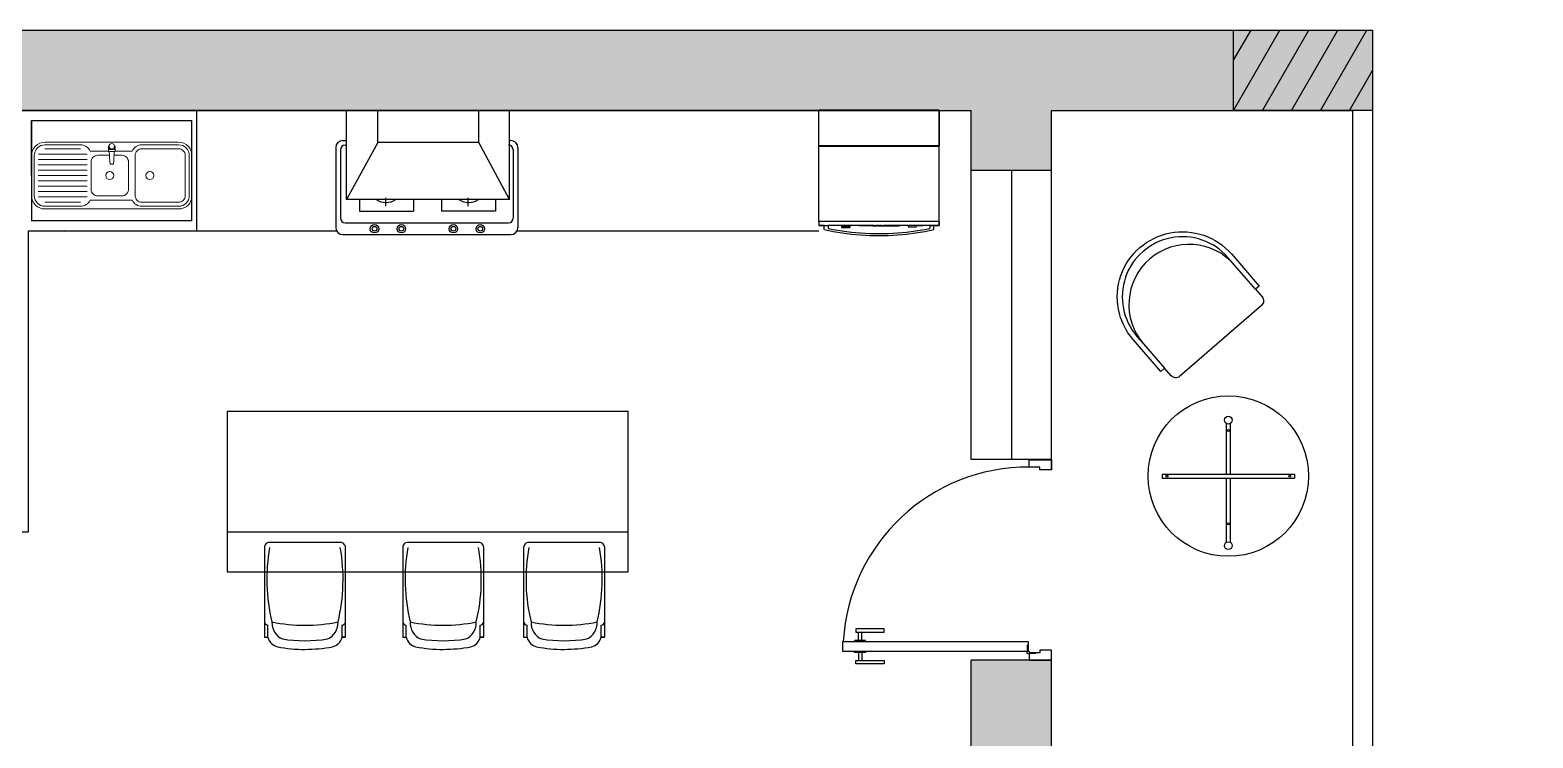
# Model space of a CAD drawing. Header units: inches. Extents: x -59797 to 874375, y -412711 to 5867.
# Drawn here: x 425729 to 433222, y -145421 to -141893 of the extents above; entities that cross this region are included whole.
import ezdxf

# ---------------------------------------------------------------- set-up
doc = ezdxf.new("R2010")
doc.units = ezdxf.units.IN
doc.header["$MEASUREMENT"] = 0
doc.layers.add('Edges', color=7, linetype='Continuous')
doc.layers.add('freecads.com', color=7, linetype='Continuous')

# ---------------------------------------------------------------- blocks, each defined once
blk = doc.blocks.new('table r 343')
at = {"color": 0}
for p, q in [((-10, 10), (-10, 262.1)), ((10, 10), (10, 262.1)), ((-330.3, 10), (330.3, 10)), ((-330.3, 10), (-330.3, -10)), ((330.3, 10), (330.3, -10)), ((-330.3, -10), (330.3, -10)), ((-10, -330.3), (-10, -10)), ((10, -330.3), (10, -10))]:
    blk.add_line(p, q, dxfattribs=at)
for centre, radius in [((0, 0), 400), ((0, 278.7), 19.4), ((0, 226.8), 5), ((-306.1, 0), 5), ((306.1, 0), 5), ((0, -238.1), 5), ((0, -346.9), 19.4)]:
    blk.add_circle(centre, radius, dxfattribs=at)
blk = doc.blocks.new('bar chair')
at = {"color": 0}
blk.add_line((128054.3, -19728.6), (128054.3, -19668.4), dxfattribs=at)
blk.add_lwpolyline([(128037.1, -19281.5), (128037.1, -19728.6), (128054.3, -19728.6), (128054.3, -19728.6, 0.268172), (128101.8, -19776.3, 0.092665), (128376.5, -19775.8, 0.274698), (128424, -19728.6), (128424, -19728.6), (128441.2, -19728.6), (128441.2, -19281.5, 0.414214), (128415.4, -19255.7), (128062.9, -19255.7, 0.414214), (128037.1, -19281.5, 7.595754)], format="xyb", dxfattribs=at)
blk.add_lwpolyline([(128441.2, -19728.6), (128424, -19728.6), (128424, -19668.4)], dxfattribs=at)
for centre, radius, start, end in [((128960.6, -19439.2), 911.5, 170.0389, 193.51788), ((127517.6, -19439.2), 911.5, 346.48212, 9.9611), ((128056.3, -19648.8), 19.7, 193.16638, 264.16507), ((128162.6, -19656.4), 88.3, 177.33072, 245.84755), ((128239.1, -18820.3), 848.1, 258.80003, 281.19997), ((128315.6, -19656.4), 88.3, 294.15245, 2.66928), ((128422, -19648.8), 19.7, 275.83493, 346.83362), ((128237.7, -19041.3), 704.5, 260.91226, 279.31897)]:
    blk.add_arc(centre, radius, start, end, dxfattribs=at)
blk = doc.blocks.new('bar stool')
at = {"color": 7}
blk.add_blockref('bar chair', (0, 0), dxfattribs=at)
blk = doc.blocks.new('Samsung Flex Duo Oven pl')
at = {"layer": 'Edges'}
for p, q in [((0.2975, 0.31), (-0.2975, 0.31)), ((-0.2975, 0.135), (-0.2975, 0.31)), ((0.2975, 0.31), (0.2975, 0.135)), ((0.2975, 0.135), (-0.2975, 0.135)), ((-0.2975, 0.131), (-0.2975, 0.135)), ((0.2975, 0.131), (-0.2975, 0.131)), ((-0.2975, -0.24), (-0.2975, 0.131)), ((0.2975, 0.131), (0.2975, 0.135)), ((0.2975, -0.24), (0.2975, 0.131)), ((-0.2975, -0.24), (-0.2975, -0.26)), ((0.2975, -0.24), (-0.2975, -0.24)), ((-0.2975, -0.2601), (-0.2975, -0.26)), ((-0.2715, -0.26), (-0.2975, -0.26)), ((-0.2975, -0.2601), (-0.2715, -0.2601)), ((-0.2715, -0.2601), (-0.2715, -0.26)), ((-0.2715, -0.26), (-0.2515, -0.26)), ((-0.2715, -0.28), (-0.2715, -0.2601)), ((-0.2715, -0.2601), (-0.2515, -0.2601)), ((-0.2715, -0.28), (-0.2268, -0.2891)), ((-0.2515, -0.26), (-0.2515, -0.2601)), ((-0.2175, -0.26), (-0.2515, -0.26)), ((-0.2175, -0.2601), (-0.2515, -0.2601)), ((-0.2515, -0.2601), (-0.2515, -0.2741)), ((-0.2515, -0.2741), (-0.2268, -0.2791)), ((-0.2268, -0.2791), (-0.1818, -0.2866)), ((-0.2268, -0.2891), (-0.1818, -0.2966)), ((-0.2175, -0.2601), (-0.2175, -0.26)), ((-0.0981, -0.26), (-0.2175, -0.26)), ((-0.093, -0.2601), (-0.2175, -0.2601)), ((-0.1847, -0.264), (-0.1847, -0.27)), ((-0.1847, -0.264), (-0.1447, -0.264)), ((-0.1847, -0.27), (-0.1447, -0.27)), ((-0.1818, -0.2866), (-0.1366, -0.2925)), ((-0.1818, -0.2966), (-0.1366, -0.3025)), ((-0.1447, -0.264), (-0.1447, -0.27)), ((-0.1366, -0.2925), (-0.0912, -0.2967)), ((-0.0981, -0.26), (-0.093, -0.2601)), ((-0.0307, -0.26), (-0.0981, -0.26)), ((-0.0307, -0.2601), (-0.093, -0.2601)), ((-0.093, -0.2601), (-0.0307, -0.2614)), ((-0.0912, -0.2967), (-0.0456, -0.2992)), ((-0.0307, -0.26), (-0.0306, -0.26)), ((-0.0307, -0.2601), (-0.0307, -0.26)), ((-0.0307, -0.2614), (-0.0307, -0.2601)), ((-0.0307, -0.2601), (-0.0306, -0.2601)), ((-0.0307, -0.2619), (-0.0307, -0.2614)), ((-0.0307, -0.2614), (-0.0306, -0.2614)), ((-0.0306, -0.2619), (-0.0307, -0.2619)), ((-0.0306, -0.26), (-0.0306, -0.26)), ((-0.0306, -0.26), (-0.0305, -0.26)), ((-0.0306, -0.2601), (-0.0306, -0.26)), ((-0.0306, -0.2601), (-0.0306, -0.26)), ((-0.0305, -0.2601), (-0.0306, -0.2601)), ((-0.0306, -0.2614), (-0.0306, -0.2601)), ((-0.0306, -0.2619), (-0.0306, -0.2614)), ((-0.0306, -0.2619), (-0.0306, -0.2614)), ((-0.0306, -0.2614), (-0.0305, -0.2614)), ((-0.0305, -0.2619), (-0.0306, -0.2619)), ((-0.0306, -0.2619), (-0.0306, -0.2619)), ((-0.0305, -0.26), (-0.0304, -0.26)), ((-0.0305, -0.2601), (-0.0305, -0.26)), ((-0.0304, -0.2601), (-0.0305, -0.2601)), ((-0.0305, -0.2614), (-0.0305, -0.2601)), ((-0.0305, -0.2619), (-0.0305, -0.2614)), ((-0.0305, -0.2614), (-0.0304, -0.2614)), ((-0.0304, -0.2619), (-0.0305, -0.2619)), ((-0.0304, -0.26), (-0.0302, -0.26)), ((-0.0304, -0.2601), (-0.0304, -0.26)), ((-0.0304, -0.2614), (-0.0304, -0.2601)), ((-0.0304, -0.2601), (-0.0302, -0.2601)), ((-0.0304, -0.2619), (-0.0304, -0.2614)), ((-0.0304, -0.2614), (-0.0302, -0.2614)), ((-0.0304, -0.2619), (-0.0302, -0.2619)), ((-0.0302, -0.26), (-0.0301, -0.26)), ((-0.0302, -0.2601), (-0.0302, -0.26)), ((-0.0301, -0.2601), (-0.0302, -0.2601)), ((-0.0302, -0.2614), (-0.0302, -0.2601)), ((-0.0302, -0.2619), (-0.0302, -0.2614)), ((-0.0302, -0.2614), (-0.0301, -0.2614)), ((-0.0301, -0.2619), (-0.0302, -0.2619)), ((-0.0301, -0.26), (-0.0299, -0.26)), ((-0.0301, -0.2601), (-0.0301, -0.26)), ((-0.0301, -0.2614), (-0.0301, -0.2601)), ((-0.0301, -0.2601), (-0.0299, -0.2601)), ((-0.0301, -0.2619), (-0.0301, -0.2614)), ((-0.0301, -0.2614), (-0.0299, -0.2614)), ((-0.0301, -0.2619), (-0.0299, -0.2619)), ((-0.0299, -0.26), (-0.0297, -0.26)), ((-0.0299, -0.2601), (-0.0299, -0.26)), ((-0.0299, -0.2614), (-0.0299, -0.2601)), ((-0.0299, -0.2601), (-0.0297, -0.2601)), ((-0.0299, -0.2619), (-0.0299, -0.2614)), ((-0.0299, -0.2614), (-0.0297, -0.2614)), ((-0.0299, -0.2619), (-0.0297, -0.2619)), ((-0.0297, -0.26), (-0.0294, -0.26)), ((-0.0297, -0.2601), (-0.0297, -0.26)), ((-0.0297, -0.2614), (-0.0297, -0.2601)), ((-0.0297, -0.2601), (-0.0294, -0.2601)), ((-0.0297, -0.2619), (-0.0297, -0.2614)), ((-0.0297, -0.2614), (-0.0294, -0.2614)), ((-0.0297, -0.2619), (-0.0294, -0.2619)), ((-0.0294, -0.26), (-0.0292, -0.26)), ((-0.0294, -0.2601), (-0.0294, -0.26)), ((-0.0294, -0.2614), (-0.0294, -0.2601)), ((-0.0294, -0.2601), (-0.0292, -0.2601)), ((-0.0294, -0.2619), (-0.0294, -0.2614)), ((-0.0294, -0.2614), (-0.0292, -0.2614)), ((-0.0294, -0.2619), (-0.0292, -0.2619)), ((-0.0292, -0.26), (-0.0291, -0.26)), ((-0.0292, -0.2601), (-0.0292, -0.26)), ((-0.0291, -0.2601), (-0.0292, -0.2601)), ((-0.0292, -0.2614), (-0.0292, -0.2601)), ((-0.0292, -0.2619), (-0.0292, -0.2614)), ((-0.0292, -0.2614), (-0.0291, -0.2614)), ((-0.0291, -0.2619), (-0.0292, -0.2619)), ((-0.0291, -0.26), (-0.0289, -0.26)), ((-0.0291, -0.2601), (-0.0291, -0.26)), ((-0.0289, -0.2601), (-0.0291, -0.2601)), ((-0.0291, -0.2614), (-0.0291, -0.2601)), ((-0.0291, -0.2619), (-0.0291, -0.2614)), ((-0.0291, -0.2614), (-0.0289, -0.2614)), ((-0.0289, -0.2619), (-0.0291, -0.2619)), ((-0.0289, -0.26), (-0.0286, -0.26)), ((-0.0289, -0.2601), (-0.0289, -0.26)), ((-0.0289, -0.2614), (-0.0289, -0.2601)), ((-0.0289, -0.2601), (-0.0286, -0.2601)), ((-0.0289, -0.2619), (-0.0289, -0.2614)), ((-0.0289, -0.2614), (-0.0286, -0.2614)), ((-0.0289, -0.2619), (-0.0286, -0.2619)), ((-0.0286, -0.26), (-0.0283, -0.26)), ((-0.0286, -0.2601), (-0.0286, -0.26)), ((-0.0286, -0.2614), (-0.0286, -0.2601)), ((-0.0286, -0.2601), (-0.0283, -0.2601)), ((-0.0286, -0.2619), (-0.0286, -0.2614)), ((-0.0286, -0.2614), (-0.0283, -0.2614)), ((-0.0286, -0.2619), (-0.0283, -0.2619)), ((-0.0283, -0.2601), (-0.0283, -0.26)), ((-0.0249, -0.26), (-0.0283, -0.26)), ((-0.0283, -0.2614), (-0.0283, -0.2601)), ((-0.0283, -0.2601), (-0.0249, -0.2601)), ((-0.0283, -0.2619), (-0.0283, -0.2614)), ((-0.0283, -0.2614), (-0.0249, -0.2615)), ((-0.0283, -0.2619), (-0.0249, -0.2619)), ((-0.0249, -0.2601), (-0.0249, -0.26)), ((-0.0245, -0.26), (-0.0249, -0.26)), ((-0.0249, -0.2615), (-0.0249, -0.2601)), ((-0.0245, -0.2601), (-0.0249, -0.2601)), ((-0.0249, -0.2619), (-0.0249, -0.2615)), ((-0.0249, -0.2615), (-0.0245, -0.2615)), ((-0.0249, -0.2619), (-0.0245, -0.2619)), ((-0.0245, -0.2601), (-0.0245, -0.26)), ((-0.0243, -0.26), (-0.0245, -0.26)), ((-0.0245, -0.2615), (-0.0245, -0.2601)), ((-0.0245, -0.2601), (-0.0243, -0.2601)), ((-0.0245, -0.2619), (-0.0245, -0.2615)), ((-0.0245, -0.2615), (-0.0243, -0.2615)), ((-0.0243, -0.2619), (-0.0245, -0.2619)), ((-0.0243, -0.2601), (-0.0243, -0.26)), ((-0.0229, -0.26), (-0.0243, -0.26)), ((-0.0243, -0.2615), (-0.0243, -0.2601)), ((-0.0229, -0.2601), (-0.0243, -0.2601)), ((-0.0243, -0.2619), (-0.0243, -0.2615)), ((-0.0243, -0.2615), (-0.0229, -0.2615)), ((-0.0229, -0.26), (-0.0213, -0.26)), ((-0.0229, -0.2601), (-0.0229, -0.26)), ((-0.0229, -0.2615), (-0.0229, -0.2601)), ((-0.0229, -0.2601), (-0.0213, -0.2601)), ((-0.0229, -0.2619), (-0.0229, -0.2615)), ((-0.0229, -0.2615), (-0.0213, -0.2616)), ((-0.0229, -0.2619), (-0.0213, -0.2619)), ((-0.0213, -0.26), (-0.0174, -0.26)), ((-0.0213, -0.2601), (-0.0213, -0.26)), ((-0.0213, -0.2616), (-0.0213, -0.2601)), ((-0.0213, -0.2601), (-0.0174, -0.2601)), ((-0.0213, -0.2619), (-0.0213, -0.2616)), ((-0.0213, -0.2616), (-0.0174, -0.2616)), ((-0.0213, -0.2619), (-0.0174, -0.2619)), ((-0.0174, -0.26), (-0.0158, -0.26)), ((-0.0174, -0.2601), (-0.0174, -0.26)), ((-0.0174, -0.2616), (-0.0174, -0.2601)), ((-0.0174, -0.2601), (-0.0158, -0.2601)), ((-0.0174, -0.2619), (-0.0174, -0.2616)), ((-0.0174, -0.2616), (-0.0158, -0.2617)), ((-0.0174, -0.2619), (-0.0158, -0.2619)), ((-0.0158, -0.2601), (-0.0158, -0.26)), ((-0.014, -0.26), (-0.0158, -0.26)), ((-0.014, -0.2601), (-0.0158, -0.2601)), ((-0.0158, -0.2617), (-0.0158, -0.2601)), ((-0.0158, -0.2619), (-0.0158, -0.2617)), ((-0.0158, -0.2617), (-0.014, -0.2617)), ((-0.014, -0.26), (-0.0139, -0.26)), ((-0.014, -0.2601), (-0.014, -0.26)), ((-0.014, -0.2617), (-0.014, -0.2601)), ((-0.014, -0.2601), (-0.0139, -0.2601)), ((-0.014, -0.2619), (-0.014, -0.2617)), ((-0.014, -0.2617), (-0.0139, -0.2617)), ((-0.014, -0.2619), (-0.0139, -0.2619)), ((-0.0139, -0.26), (-0.0102, -0.26)), ((-0.0139, -0.2601), (-0.0139, -0.26)), ((-0.0139, -0.2617), (-0.0139, -0.2601)), ((-0.0139, -0.2601), (-0.0102, -0.2601)), ((-0.0139, -0.2619), (-0.0139, -0.2617)), ((-0.0139, -0.2617), (-0.0102, -0.2618)), ((-0.0139, -0.2619), (-0.0102, -0.2619)), ((-0.0102, -0.2601), (-0.0102, -0.26)), ((-0.0091, -0.26), (-0.0102, -0.26)), ((-0.0102, -0.2618), (-0.0102, -0.2601)), ((-0.0102, -0.2601), (-0.0091, -0.2601)), ((-0.0102, -0.2619), (-0.0102, -0.2618)), ((-0.0102, -0.2618), (-0.0091, -0.2619)), ((-0.0091, -0.2619), (-0.0102, -0.2619)), ((-0.0091, -0.2601), (-0.0091, -0.26)), ((-0.0081, -0.26), (-0.0091, -0.26)), ((-0.0091, -0.2601), (-0.0081, -0.2601)), ((-0.0091, -0.2619), (-0.0091, -0.2601)), ((-0.0081, -0.2619), (-0.0091, -0.2619)), ((-0.0081, -0.2601), (-0.0081, -0.26)), ((-0.0045, -0.26), (-0.0081, -0.26)), ((-0.0081, -0.2601), (-0.0045, -0.2601)), ((-0.0081, -0.2619), (-0.0081, -0.2601)), ((-0.0045, -0.2619), (-0.0081, -0.2619)), ((-0.0045, -0.2601), (-0.0045, -0.26)), ((-0.0043, -0.26), (-0.0045, -0.26)), ((-0.0045, -0.2619), (-0.0045, -0.2601)), ((-0.0045, -0.2601), (-0.0043, -0.2601)), ((-0.0043, -0.2619), (-0.0045, -0.2619)), ((-0.0043, -0.2601), (-0.0043, -0.26)), ((-0.0022, -0.26), (-0.0043, -0.26)), ((-0.0022, -0.2601), (-0.0043, -0.2601)), ((-0.0043, -0.2619), (-0.0043, -0.2601)), ((-0.0043, -0.2619), (0.0994, -0.264)), ((-0.0022, -0.26), (-0.0021, -0.26)), ((-0.0022, -0.2601), (-0.0022, -0.26)), ((-0.0022, -0.2619), (-0.0022, -0.2601)), ((-0.0022, -0.2601), (-0.0021, -0.2601)), ((-0.0022, -0.2619), (-0.0021, -0.2619)), ((-0.0021, -0.26), (-0.0021, -0.26)), ((-0.0021, -0.26), (-0.002, -0.26)), ((-0.0021, -0.2601), (-0.0021, -0.26)), ((-0.0021, -0.2601), (-0.0021, -0.26)), ((-0.0021, -0.2619), (-0.0021, -0.2601)), ((-0.0021, -0.2619), (-0.0021, -0.2601)), ((-0.0021, -0.2601), (-0.002, -0.2601)), ((-0.0021, -0.2619), (-0.002, -0.2619)), ((-0.0021, -0.2619), (-0.0021, -0.2619)), ((-0.002, -0.26), (-0.0019, -0.26)), ((-0.002, -0.2601), (-0.002, -0.26)), ((-0.002, -0.2619), (-0.002, -0.2601)), ((-0.002, -0.2601), (-0.0019, -0.2601)), ((-0.002, -0.2619), (-0.0019, -0.2619)), ((-0.0019, -0.26), (-0.0017, -0.26)), ((-0.0019, -0.2601), (-0.0019, -0.26)), ((-0.0019, -0.2619), (-0.0019, -0.2601)), ((-0.0019, -0.2601), (-0.0017, -0.2601)), ((-0.0019, -0.2619), (-0.0017, -0.2619)), ((-0.0017, -0.26), (-0.0016, -0.26)), ((-0.0017, -0.2601), (-0.0017, -0.26)), ((-0.0017, -0.2619), (-0.0017, -0.2601)), ((-0.0017, -0.2601), (-0.0016, -0.2601)), ((-0.0016, -0.2619), (-0.0017, -0.2619)), ((-0.0016, -0.26), (-0.0014, -0.26)), ((-0.0016, -0.2601), (-0.0016, -0.26)), ((-0.0016, -0.2619), (-0.0016, -0.2601)), ((-0.0016, -0.2601), (-0.0014, -0.2601)), ((-0.0016, -0.2619), (-0.0014, -0.2619)), ((-0.0014, -0.26), (-0.0012, -0.26)), ((-0.0014, -0.2601), (-0.0014, -0.26)), ((-0.0014, -0.2619), (-0.0014, -0.2601)), ((-0.0014, -0.2601), (-0.0012, -0.2601)), ((-0.0014, -0.2619), (-0.0012, -0.2619)), ((-0.0012, -0.26), (-0.0009, -0.26)), ((-0.0012, -0.2601), (-0.0012, -0.26)), ((-0.0012, -0.2619), (-0.0012, -0.2601)), ((-0.0012, -0.2601), (-0.0009, -0.2601)), ((-0.0012, -0.2619), (-0.0009, -0.2619)), ((-0.0009, -0.26), (-0.0007, -0.26)), ((-0.0009, -0.2601), (-0.0009, -0.26)), ((-0.0009, -0.2619), (-0.0009, -0.2601)), ((-0.0009, -0.2601), (-0.0007, -0.2601)), ((-0.0009, -0.2619), (-0.0007, -0.2619)), ((-0.0007, -0.26), (-0.0004, -0.26)), ((-0.0007, -0.2601), (-0.0007, -0.26)), ((-0.0007, -0.2619), (-0.0007, -0.2601)), ((-0.0007, -0.2601), (-0.0004, -0.2601)), ((-0.0007, -0.2619), (-0.0004, -0.2619)), ((-0.0004, -0.26), (-0.0001, -0.26)), ((-0.0004, -0.2601), (-0.0004, -0.26)), ((-0.0004, -0.2619), (-0.0004, -0.2601)), ((-0.0004, -0.2601), (-0.0001, -0.2601)), ((-0.0004, -0.2619), (-0.0001, -0.2619)), ((-0.0001, -0.26), (0.0002, -0.26)), ((-0.0001, -0.2601), (-0.0001, -0.26)), ((-0.0001, -0.2619), (-0.0001, -0.2601)), ((-0.0001, -0.2601), (0.0002, -0.2601)), ((-0.0001, -0.2619), (0.0002, -0.2619)), ((0.0002, -0.2601), (0.0002, -0.26)), ((0.0002, -0.26), (0.0036, -0.26)), ((0.0002, -0.2619), (0.0002, -0.2601)), ((0.0002, -0.2601), (0.0036, -0.2601)), ((0.0002, -0.2619), (0.0036, -0.2619)), ((0.0036, -0.2601), (0.0036, -0.26)), ((0.004, -0.26), (0.0036, -0.26)), ((0.0036, -0.2619), (0.0036, -0.2601)), ((0.004, -0.2601), (0.0036, -0.2601)), ((0.004, -0.2619), (0.0036, -0.2619)), ((0.004, -0.2601), (0.004, -0.26)), ((0.0042, -0.26), (0.004, -0.26)), ((0.004, -0.2619), (0.004, -0.2601)), ((0.0042, -0.2601), (0.004, -0.2601)), ((0.0042, -0.2619), (0.004, -0.2619)), ((0.0042, -0.2601), (0.0042, -0.26)), ((0.0062, -0.26), (0.0042, -0.26)), ((0.0062, -0.2601), (0.0042, -0.2601)), ((0.0042, -0.2619), (0.0042, -0.2601)), ((0.0062, -0.26), (0.0083, -0.26)), ((0.0062, -0.2601), (0.0062, -0.26)), ((0.0062, -0.2619), (0.0062, -0.2601)), ((0.0062, -0.2601), (0.0083, -0.2601)), ((0.0062, -0.2619), (0.0083, -0.2619)), ((0.0083, -0.2601), (0.0083, -0.26)), ((0.0101, -0.26), (0.0083, -0.26)), ((0.0083, -0.2619), (0.0083, -0.2601)), ((0.0083, -0.2601), (0.0101, -0.2601)), ((0.0101, -0.2619), (0.0083, -0.2619)), ((0.0101, -0.26), (0.0122, -0.26)), ((0.0101, -0.2601), (0.0101, -0.26)), ((0.0101, -0.2619), (0.0101, -0.2601)), ((0.0101, -0.2601), (0.0122, -0.2601)), ((0.0101, -0.2619), (0.0122, -0.2619)), ((0.0122, -0.2601), (0.0122, -0.26)), ((0.0147, -0.26), (0.0122, -0.26)), ((0.0147, -0.2601), (0.0122, -0.2601)), ((0.0122, -0.2619), (0.0122, -0.2601)), ((0.0147, -0.26), (0.0179, -0.26)), ((0.0147, -0.2601), (0.0147, -0.26)), ((0.0147, -0.2619), (0.0147, -0.2601)), ((0.0147, -0.2601), (0.0179, -0.2601)), ((0.0147, -0.2619), (0.0179, -0.2619)), ((0.0179, -0.26), (0.0199, -0.26)), ((0.0179, -0.2601), (0.0179, -0.26)), ((0.0179, -0.2619), (0.0179, -0.2601)), ((0.0179, -0.2601), (0.0199, -0.2601)), ((0.0179, -0.2619), (0.0199, -0.2619)), ((0.0199, -0.26), (0.0221, -0.26)), ((0.0199, -0.2601), (0.0199, -0.26)), ((0.0199, -0.2619), (0.0199, -0.2601)), ((0.0199, -0.2601), (0.0221, -0.2601)), ((0.0199, -0.2619), (0.0221, -0.2619)), ((0.0221, -0.2601), (0.0221, -0.26)), ((0.0243, -0.26), (0.0221, -0.26)), ((0.0243, -0.2601), (0.0221, -0.2601)), ((0.0221, -0.2619), (0.0221, -0.2601)), ((0.0243, -0.2601), (0.0243, -0.26)), ((0.0243, -0.26), (0.0305, -0.26)), ((0.0243, -0.2619), (0.0243, -0.2601)), ((0.0305, -0.2601), (0.0243, -0.2601)), ((0.0243, -0.2619), (0.0305, -0.2619)), ((0.0305, -0.2601), (0.0305, -0.26)), ((0.1447, -0.26), (0.0305, -0.26)), ((0.1447, -0.2601), (0.0305, -0.2601)), ((0.0305, -0.2619), (0.0305, -0.2601)), ((0.0456, -0.2992), (0.0912, -0.2967)), ((0.0912, -0.2967), (0.1366, -0.2925)), ((0.1366, -0.2925), (0.1818, -0.2866)), ((0.1366, -0.3025), (0.1818, -0.2966)), ((0.1447, -0.26), (0.1447, -0.2601)), ((0.1846, -0.26), (0.1447, -0.26)), ((0.1447, -0.2601), (0.1447, -0.266)), ((0.1447, -0.266), (0.1846, -0.266)), ((0.1818, -0.2866), (0.2268, -0.2791)), ((0.1818, -0.2966), (0.2268, -0.2891)), ((0.1846, -0.26), (0.1846, -0.2601)), ((0.2175, -0.26), (0.1846, -0.26)), ((0.1846, -0.2601), (0.2175, -0.2601)), ((0.1846, -0.2601), (0.1846, -0.266)), ((0.2175, -0.2601), (0.2175, -0.26)), ((0.2515, -0.26), (0.2175, -0.26)), ((0.2515, -0.2601), (0.2175, -0.2601)), ((0.2268, -0.2791), (0.2515, -0.2741)), ((0.2268, -0.2891), (0.2715, -0.28)), ((0.2515, -0.26), (0.2515, -0.2601)), ((0.2715, -0.26), (0.2515, -0.26)), ((0.2515, -0.2601), (0.2515, -0.2741)), ((0.2515, -0.2601), (0.2715, -0.2601)), ((0.2715, -0.2601), (0.2715, -0.26)), ((0.2715, -0.26), (0.2975, -0.26)), ((0.2975, -0.2601), (0.2715, -0.2601)), ((0.2715, -0.28), (0.2715, -0.2601)), ((0.2975, -0.24), (0.2975, -0.26)), ((0.2975, -0.26), (0.2975, -0.2601)), ((-0.1366, -0.3025), (-0.0912, -0.3067)), ((-0.0912, -0.3067), (-0.0456, -0.3092)), ((-0.0456, -0.2992), (0, -0.3)), ((-0.0456, -0.3092), (0, -0.31)), ((0, -0.3), (0.0456, -0.2992)), ((0, -0.31), (0.0456, -0.3092)), ((0.0456, -0.3092), (0.0912, -0.3067)), ((0.0912, -0.3067), (0.1366, -0.3025))]:
    blk.add_line(p, q, dxfattribs=at)
blk = doc.blocks.new('SINK_KITCHEN1')
at = {"color": 8, "linetype": 'Continuous', "lineweight": 18}
for p, q in [((-54.9, -9), (-18.5, -9)), ((-50, -5), (-23.5, -5)), ((-55, -13), (-18.5, -13)), ((-55, -17), (-18.5, -17)), ((-55, -21), (-18.5, -21)), ((-55, -25), (-18.5, -25)), ((-55, -29), (-18.5, -29)), ((-55, -33), (-18.5, -33)), ((-55, -37), (-18.5, -37)), ((-54.9, -41), (-18.5, -41)), ((-50, -45), (-23.5, -45))]:
    blk.add_line(p, q, dxfattribs=at)
at = {"color": 7, "linetype": 'Continuous', "lineweight": 18}
blk.add_line((1.2, -16.5), (-1.2, -16.5), dxfattribs=at)
at = {"color": 7, "linetype": 'Continuous', "lineweight": 18, "flags": 128}
for points in [[(50, 0, -0.414214), (60, -10), (60, -40, -0.414214), (50, -50), (-50, -50, -0.414214), (-60, -40), (-60, -10, -0.414214), (-50, 0)], [(50, -5, -0.414214), (55, -10), (55, -40, -0.414214), (50, -45), (22.5, -45, -0.414214), (17.5, -40), (17.5, -10, -0.414214), (22.5, -5)]]:
    blk.add_lwpolyline(points, format="xyb", close=True, dxfattribs=at)
at = {"color": 8, "linetype": 'Continuous', "lineweight": 18, "flags": 128}
blk.add_lwpolyline([(2.5, -6.8), (15.2, -6.8, -0.296358), (22.5, -2), (50, -2, -0.414214), (58, -10), (58, -40, -0.414214), (50, -48), (22.5, -48, -0.296358), (15.2, -43.3), (-16.2, -43.3, -0.296358), (-23.5, -48), (-50, -48, -0.414214), (-58, -40), (-58, -10, -0.414214), (-50, -2), (-23.5, -2, -0.296358), (-16.2, -6.8), (-2.5, -6.8)], format="xyb", dxfattribs=at)
at = {"color": 7, "linetype": 'Continuous', "lineweight": 18, "flags": 128}
for points in [[(1.8, -9.8), (7.5, -9.8, -0.414214), (12.5, -14.8), (12.5, -35.2, -0.414214), (7.5, -40.2), (-10.5, -40.2, -0.414214), (-15.5, -35.2), (-15.5, -14.8, -0.414214), (-10.5, -9.8), (-1.8, -9.8)], [(1.2, -16.5, 0.016708), (1.9, -7, 0.016708)]]:
    blk.add_lwpolyline(points, format="xyb", dxfattribs=at)
at = {"color": 7, "linetype": 'Continuous', "lineweight": 18}
blk.add_lwpolyline([(-2, -3), (-2, -5.5), (2, -5.5), (2, -3), (2.5, -3), (2.5, -7), (-2.5, -7), (-2.5, -3)], close=True, dxfattribs=at)
for centre, radius in [((0, -3), 2), ((-1.5, -25), 3), ((28.5, -25), 3)]:
    blk.add_circle(centre, radius, dxfattribs=at)
blk.add_arc((140.8, -1.2), 142.8, 182.3173, 186.1462, dxfattribs=at)

msp = doc.modelspace()

# ---------------------------------------------------------------- hatches: boundary and pattern name
at = {"true_color": 0x939598}
h = msp.add_hatch(color=252, dxfattribs=at)
h.dxf.hatch_style = 1
h.paths.add_polyline_path([(420821.5, -142293), (420821.5, -141893), (420421.5, -141893), (420421.5, -144859.4), (420532.4, -144859.4), (420821.5, -144859.4)])
h.paths.add_polyline_path([(424234.4, -141893), (420821.5, -141893), (420821.5, -142293), (424234.4, -142293)])
h.paths.add_polyline_path([(420821.5, -145859.4), (420421.5, -145859.4), (420421.5, -148193), (424321.5, -148193), (424321.5, -150293), (424721.5, -150293), (424721.5, -145893), (424621.5, -145893), (424621.5, -147793), (420821.5, -147793), (420821.5, -146043)])
h.paths.add_polyline_path([(430709, -150293), (425279.7, -150293), (425279.7, -150693), (430709, -150693)])
h.paths.add_polyline_path([(433221.5, -150293), (432821.5, -150293), (432156.4, -150293), (431754.4, -150293), (431754.4, -150693), (433221.5, -150693)])
h.paths.add_polyline_path([(432821.5, -145493), (431821.5, -145493), (431821.5, -145893), (432821.5, -145893)])
h.paths.add_polyline_path([(430821.5, -145032.3), (430710.6, -145032.3), (430421.5, -145032.3), (430421.5, -145793), (430421.5, -145893), (430821.5, -145893), (430821.5, -145493)])
h.paths.add_polyline_path([(421921.5, -144305.2), (421921.5, -144293), (421221.5, -144293), (421221.5, -144393), (421921.5, -144393)])
h = msp.add_hatch(color=252, dxfattribs=at)
h.dxf.hatch_style = 1
h.paths.add_polyline_path([(425279.7, -150693), (425279.7, -150293), (424721.5, -150293), (424234.4, -150293), (424234.4, -150693)])
h.paths.add_polyline_path([(431754.4, -150693), (431754.4, -150293), (430709, -150293), (430709, -150693)])
h.paths.add_polyline_path([(433221.5, -145493), (432821.5, -145493), (432821.5, -145893), (433221.5, -145893)])
h.paths.add_polyline_path([(431729.1, -141893), (431729.1, -142293), (432421.5, -142293), (432421.5, -141893)])
at = {"true_color": 0x636466}
h = msp.add_hatch(dxfattribs=at)
h.set_pattern_fill('ANSI31', color=251, scale=1000, angle=15)
h.set_pattern_definition([(60, (300152.7, -125190.49), (-108.25318, 62.5), [])])
h.paths.add_polyline_path([(431754.4, -150693), (431754.4, -150293), (430709, -150293), (430709, -150693)])
h.paths.add_polyline_path([(424721.5, -150293), (424234.4, -150293), (424234.4, -150693), (425279.7, -150693), (425279.7, -150293)])
h.paths.add_polyline_path([(432821.5, -145493), (432821.5, -145893), (433221.5, -145893), (433221.5, -145493)])
h.paths.add_polyline_path([(432421.5, -142293), (432421.5, -141893), (431729.1, -141893), (431729.1, -142293)])
at = {"true_color": 0x939598}
h = msp.add_hatch(color=252, dxfattribs=at)
h.dxf.hatch_style = 1
h.paths.add_polyline_path([(425279.7, -141893), (425279.7, -142293), (430421.5, -142293), (430421.5, -142590.8), (430821.5, -142590.8), (430821.5, -142293), (431729.1, -142293), (431729.1, -141893)])

# ---------------------------------------------------------------- linework, layer by layer
for p, q in [((424321.5, -141893), (432421.5, -141893)), ((431729.1, -142293), (431729.1, -141893)), ((424321.5, -142293), (430421.5, -142293)), ((425737, -142343), (426536.5, -142343)), ((430821.5, -142293), (432321.5, -142293)), ((432421.5, -142293), (431729.1, -142293)), ((430421.5, -142590.8), (430821.5, -142590.8)), ((430821.5, -144032.3), (430421.5, -144032.3)), ((430421.5, -145793), (430421.5, -145032.3)), ((430821.5, -145032.3), (430421.5, -145032.3)), ((430821.5, -145493), (430821.5, -144982.4))]:
    msp.add_line(p, q)
at = {"color": 152, "true_color": 0x2776bb}
for p, q in [((432421.5, -141893), (432421.5, -145493)), ((430421.5, -144032.3), (430421.5, -142293)), ((430821.5, -144083.8), (430821.5, -142293)), ((432321.5, -142293), (432321.5, -145493)), ((430621.5, -142590.8), (430621.5, -144032.3))]:
    msp.add_line(p, q, dxfattribs=at)
at = {"color": 7}
for p, q in [((425737, -142618), (425737, -142343)), ((425737, -142343), (425737, -142843)), ((426536.5, -142843), (426536.5, -142343)), ((426561.5, -142893), (426561.5, -142293)), ((425737, -142618), (425737, -142618)), ((426536.5, -142843), (425737, -142843)), ((430260.6, -142866.9), (430261.5, -142866.9)), ((425761.5, -142893), (426561.5, -142893)), ((425785.5, -142893), (425785.5, -142892.8)), ((426561.5, -142893), (426561.5, -142893)), ((426711.5, -144393), (428711.5, -144393))]:
    msp.add_line(p, q, dxfattribs=at)
at = {"color": 18, "true_color": 0x000000}
for p, q in [((427306.4, -142737.7), (427306.4, -142294.6)), ((427306.4, -142294.6), (428119.1, -142294.6)), ((428119.1, -142737.7), (428119.1, -142294.6)), ((427253.3, -142478.6), (427253.3, -142877)), ((427276.7, -142490.3), (427276.7, -142830.2)), ((427288.4, -142443.5), (427306.4, -142443.5)), ((427300.1, -142466.9), (427306.4, -142466.9)), ((428119.1, -142443.5), (428126.3, -142443.5)), ((428138, -142490.3), (428138, -142830.2)), ((428161.4, -142478.6), (428161.4, -142877)), ((428119.1, -142737.7), (427306.4, -142737.7)), ((427370.9, -142737.7), (427370.9, -142795)), ((427370.9, -142795), (427640.5, -142795)), ((427501.6, -142729), (427501.6, -142771.2)), ((427640.5, -142737.7), (427640.5, -142795)), ((427779.9, -142737.7), (427779.9, -142795)), ((428049.4, -142795), (427779.9, -142795)), ((427911.2, -142729), (427911.2, -142771.2)), ((428049.4, -142737.7), (428049.4, -142795)), ((427300.1, -142853.6), (428114.6, -142853.6)), ((427288.4, -142912.2), (428126.3, -142912.2))]:
    msp.add_line(p, q, dxfattribs=at)
at = {"color": 0}
for p, q in [((426915, -144919.1), (426915, -144858.9)), ((427604.1, -144919.1), (427604.1, -144858.9))]:
    msp.add_line(p, q, dxfattribs=at)
at = {"color": 7}
for points in [[(430261.5, -142866.9), (430261.5, -142293), (425121.5, -142293), (425121.5, -144393)], [(425121.5, -144393), (425721.5, -144393), (425721.5, -142893), (427257.1, -142893)], [(428157.6, -142893), (429661.5, -142893)], [(426711.5, -143793), (426711.5, -144593), (428711.5, -144593), (428711.5, -143793), (426711.5, -143793)]]:
    msp.add_lwpolyline(points, dxfattribs=at)
at = {"color": 18, "true_color": 0x000000}
for points in [[(427463.3, -142452.8), (427463.3, -142294.6)], [(427966.2, -142452.8), (427966.2, -142294.6)], [(428119.1, -142737.7), (427966.2, -142452.8), (427463.3, -142452.8), (427306.4, -142737.7)], [(431280.4, -143457.2), (431385.2, -143578.1)]]:
    msp.add_lwpolyline(points, dxfattribs=at)
at = {"color": 18, "ltscale": 0.03, "true_color": 0x000000}
msp.add_lwpolyline([(431385.2, -143578.1), (431366.3, -143594.5), (431228.7, -143435.8, -1), (431719.7, -143009.9), (431857.3, -143168.6), (431838.5, -143184.9), (431871.2, -143222.7, -0.414214), (431868.2, -143265), (431460.3, -143618.9, -0.414214), (431418, -143615.9)], format="xyb", close=True, dxfattribs=at)
at = {"color": 18, "true_color": 0x000000}
for points in [[(431733.6, -143064.1), (431700.8, -143026.3, 1), (431247.6, -143419.5), (431280.4, -143457.2)], [(431838.5, -143184.9), (431733.6, -143064.1, 1), (431280.4, -143457.2)]]:
    msp.add_lwpolyline(points, format="xyb", dxfattribs=at)
at = {"color": 0}
for points in [[(426897.8, -144472), (426897.8, -144919.1), (426915, -144919.1), (426915, -144919.1, 0.268172), (426962.5, -144966.8, 0.092665), (427237.2, -144966.3, 0.274698), (427284.7, -144919.1), (427284.7, -144919.1), (427301.9, -144919.1), (427301.9, -144472, 0.414214), (427276.1, -144446.2), (426923.6, -144446.2, 0.414214), (426897.8, -144472, 7.595754)], [(427586.9, -144472), (427586.9, -144919.1), (427604.1, -144919.1), (427604.1, -144919.1, 0.268172), (427651.6, -144966.8, 0.092665), (427926.3, -144966.3, 0.274698), (427973.8, -144919.1), (427973.8, -144919.1), (427991, -144919.1), (427991, -144472, 0.414214), (427965.2, -144446.2), (427612.7, -144446.2, 0.414214), (427586.9, -144472, 7.595754)]]:
    msp.add_lwpolyline(points, format="xyb", dxfattribs=at)
for points in [[(427301.9, -144919.1), (427284.7, -144919.1), (427284.7, -144858.9)], [(427991, -144919.1), (427973.8, -144919.1), (427973.8, -144858.9)]]:
    msp.add_lwpolyline(points, dxfattribs=at)
at = {"color": 18, "true_color": 0x000000}
for centre, radius in [((427446.6, -142883), 21), ((427446.6, -142883), 11.6), ((427580.4, -142883), 21), ((427580.4, -142883), 11.6), ((427839.9, -142883), 21), ((427839.9, -142883), 11.6), ((427973.8, -142883), 21), ((427973.8, -142883), 11.6)]:
    msp.add_circle(centre, radius, dxfattribs=at)
for centre, radius, start, end in [((427288.4, -142478.6), 35.2, 90, 180), ((427300.1, -142490.3), 23.4, 90, 180), ((428114.6, -142490.3), 23.4, 0, 90), ((428126.3, -142478.6), 35.2, 0, 90), ((427503.9, -142662.1), 90.2, 236.95389, 303.04611), ((427916.4, -142662.1), 90.2, 236.95389, 303.04611), ((427300.1, -142830.2), 23.4, 180, 270), ((428114.6, -142830.2), 23.4, 270, 0), ((427288.4, -142877), 35.2, 180, 270), ((428126.3, -142877), 35.2, 270, 0)]:
    msp.add_arc(centre, radius, start, end, dxfattribs=at)
at = {"color": 0}
for centre, radius, start, end in [((427821.3, -144629.7), 911.5, 170.0389, 193.51788), ((426378.3, -144629.7), 911.5, 346.48212, 9.9611), ((428510.4, -144629.7), 911.5, 170.0389, 193.51788), ((427067.4, -144629.7), 911.5, 346.48212, 9.9611), ((426917, -144839.3), 19.7, 193.16638, 264.16507), ((427023.3, -144846.9), 88.3, 177.33072, 245.84755), ((427099.8, -144010.8), 848.1, 258.80003, 281.19997), ((427176.4, -144846.9), 88.3, 294.15245, 2.66928), ((427282.7, -144839.3), 19.7, 275.83493, 346.83362), ((427606.1, -144839.3), 19.7, 193.16638, 264.16507), ((427712.4, -144846.9), 88.3, 177.33072, 245.84755), ((427788.9, -144010.8), 848.1, 258.80003, 281.19997), ((427865.4, -144846.9), 88.3, 294.15245, 2.66928), ((427971.8, -144839.3), 19.7, 275.83493, 346.83362), ((427098.4, -144231.8), 704.5, 260.91226, 279.31897), ((427787.5, -144231.8), 704.5, 260.91226, 279.31897)]:
    msp.add_arc(centre, radius, start, end, dxfattribs=at)
at = {"layer": 'freecads.com'}
for p, q in [((426481.5, -142293, 2040), (426511.5, -142293, 2040)), ((425785.5, -142892.8, 1895.7), (425785.5, -142892.8, 2255.6)), ((425791.5, -142893, 2447.6), (425791.5, -142892.8, 2447.6)), ((425791.5, -142893, 2447.6), (425791.5, -142892.8, 2447.6)), ((425791.5, -142893, 2447.6), (425791.5, -142892.8, 2447.6)), ((425797.5, -142892.8), (425797.5, -142892.8, 1883.7)), ((426637.4, -142892.8, 2255.6), (426637.4, -142892.8, 1895.7)), ((426637.4, -142892.8, 1883.7), (426637.4, -142892.8)), ((430710.6, -144070.5), (430710.6, -144033.9)), ((430710.6, -144033.9), (430821.5, -144033.9)), ((430762.7, -144070.5), (430710.6, -144070.5)), ((430762.7, -144083.8), (430762.7, -144070.5)), ((430821.5, -144033.9), (430821.5, -144083.8)), ((430821.5, -144083.8), (430762.7, -144083.8)), ((429845.4, -144877.7), (429845.4, -144894.3)), ((429986.8, -144877.7), (429845.4, -144877.7)), ((429845.4, -144894.3), (429986.8, -144894.3)), ((429858.7, -144934.3), (429858.7, -144894.3)), ((429875.3, -144934.3), (429875.3, -144894.3)), ((429986.8, -144894.3), (429986.8, -144877.7)), ((429781.3, -144989.7), (429781.3, -144939.8)), ((429781.3, -144939.8), (430704.6, -144939.8)), ((429839.3, -144934.3), (429839.3, -144939.8)), ((429894.8, -144934.3), (429839.3, -144934.3)), ((429839.3, -144939.8), (429894.8, -144939.8)), ((429894.8, -144939.8), (429894.8, -144934.3)), ((430702.4, -144956.4), (430704.6, -144956.4)), ((430702.4, -144989.7), (430702.4, -144956.4)), ((430704.6, -144939.8), (430704.6, -144989.7)), ((430704.6, -144956.4), (430704.6, -144989.7)), ((430704.6, -144989.7), (429781.3, -144989.7)), ((429839.3, -144995.3), (429839.3, -144989.7)), ((429839.3, -144989.7), (429894.8, -144989.7)), ((429894.8, -144995.3), (429839.3, -144995.3)), ((429845.4, -145051.8), (429845.4, -145035.2)), ((429845.4, -145035.2), (429986.8, -145035.2)), ((429858.7, -144995.3), (429858.7, -145035.2)), ((429875.3, -144995.3), (429875.3, -145035.2)), ((429894.8, -144989.7), (429894.8, -144995.3)), ((429986.8, -145035.2), (429986.8, -145051.8)), ((430704.6, -144989.7), (430702.4, -144989.7)), ((430762.7, -144995.7), (430710.6, -144995.7)), ((430710.6, -144995.7), (430710.6, -145032.3)), ((430710.6, -144995.7), (430710.6, -144997.9)), ((430743.9, -144995.7), (430710.6, -144995.7)), ((430710.6, -144997.9), (430743.9, -144997.9)), ((430710.6, -145032.3), (430821.5, -145032.3)), ((430743.9, -144997.9), (430743.9, -144995.7)), ((430762.7, -144982.4), (430762.7, -144995.7)), ((430821.5, -144982.4), (430762.7, -144982.4)), ((430821.5, -145032.3), (430821.5, -144982.4)), ((429986.8, -145051.8), (429845.4, -145051.8))]:
    msp.add_line(p, q, dxfattribs=at)
at = {"layer": 'freecads.com', "extrusion": (1.30967e-08, 1, 0)}
for p, q in [((426481.5, -142293, 1750), (426481.5, -142293, 2040)), ((426481.5, -142293, 2040), (426511.5, -142293, 2040)), ((426511.5, -142293, 150), (426511.5, -142293, 2040))]:
    msp.add_line(p, q, dxfattribs=at)
at = {"layer": 'freecads.com', "extrusion": (-1, 1.30967e-08, 0)}
msp.add_line((426481.5, -142293, 1750), (426481.5, -142293, 2040), dxfattribs=at)
at = {"layer": 'freecads.com', "extrusion": (1, -1.30967e-08, 0)}
msp.add_line((426511.5, -142293, 150), (426511.5, -142293, 2040), dxfattribs=at)
at = {"layer": 'freecads.com', "extrusion": (-1.30967e-08, -1, 0)}
for p, q in [((425785.5, -142892.8, 1895.7), (425785.5, -142892.8, 2255.6)), ((425797.5, -142892.8), (425797.5, -142892.8, 1883.7)), ((426637.4, -142892.8, 2255.6), (426637.4, -142892.8, 1895.7)), ((426637.4, -142892.8, 1883.7), (426637.4, -142892.8))]:
    msp.add_line(p, q, dxfattribs=at)
at = {"layer": 'freecads.com'}
msp.add_circle((430705.7, -144994.6), 6.66, dxfattribs=at)
at = {"layer": 'freecads.com', "extrusion": (-1.30967e-08, -1, 0)}
msp.add_arc((427733.3, 1918.9, 142892.8), 1833.4, 176.26775, 177.10761, dxfattribs=at)
at = {"layer": 'freecads.com', "extrusion": (1.30967e-08, 1, 0)}
msp.add_arc((-427733.3, 1918.9, -142892.8), 1833.4, 2.89239, 3.73225, dxfattribs=at)
at = {"layer": 'freecads.com'}
msp.add_arc((430705.7, -144994.6), 924.1, 89.70056, 176.60341, dxfattribs=at)

# ---------------------------------------------------------------- block references
at = {"xscale": 1006.919839783616, "yscale": 1006.919839783616, "zscale": 1006.919839783616}
msp.add_blockref('Samsung Flex Duo Oven pl', (429961.1, -142605.1), dxfattribs=at)
at = {"color": 7, "xscale": 6.662933327808909, "yscale": 6.662933327808909, "zscale": 6.662933327808909}
msp.add_blockref('SINK_KITCHEN1', (426136.7, -142451.4), dxfattribs=at)
at = {"color": 18, "true_color": 0x000000}
msp.add_blockref('table r 343', (431703.1, -144115.5), dxfattribs=at)
at = {"color": 7}
msp.add_blockref('bar stool', (300152.7, -125190.5), dxfattribs=at)

doc.saveas('drawing.dxf')
